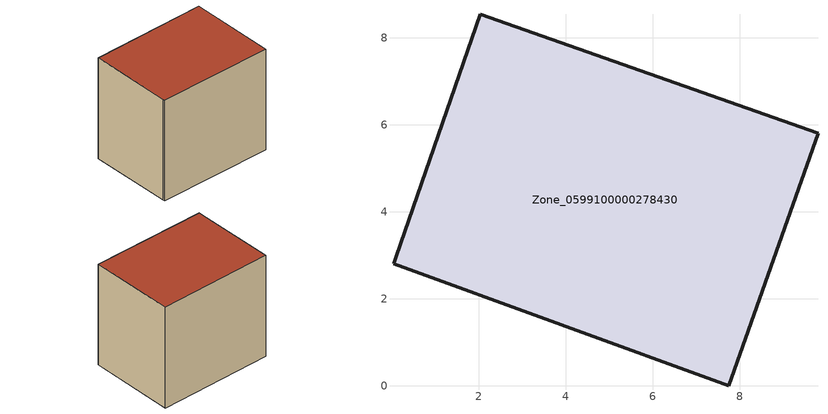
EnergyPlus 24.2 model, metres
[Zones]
Zone_0599100000278430
 floor ground (C_G): 9.8,5.8 7.75,0 0.04,2.81 0.11,2.98 2.03,8.54 z0.52
 wall outside (C_F): 9.8,5.8 2.03,8.54 0.11,2.98 0.04,2.81 7.75,0 9.8,5.8 z0.52:8.07
 roof outside (C_R): 7.75,0 9.8,5.8 2.03,8.54 0.11,2.98 0.04,2.81 z8.07
[BUILDING]
Pand.0599100000278430: North Axis=0; Terrain=City; Loads Convergence Tolerance Value=0.04; Temperature Convergence Tolerance Value=0.4; Solar Distribution=FullExterior; Maximum Number of Warmup Days=25; Minimum Number of Warmup Days=1
[Site:Location]
Rotterdam.The.Hague.AP_ZH_NLD Design_Conditions: Latitude=51.96; Longitude=4.45; Time Zone=1; Elevation=-4.5
[SITE:GROUNDTEMPERATURE:BUILDINGSURFACE]
18, 18, 18, 18, 18, 18, 18, 18, 18, 18, 18, 18
[MATERIAL] Thermal Absorptance=0.9; Solar Absorptance=0.7; Visible Absorptance=0.7
Name | Roughness | Thickness | Conductivity | Density | Specific Heat
G.TI.1965-1974 | MediumSmooth | 0.15 | 0.882353 | 540 | 1210
F.TI.1965-1974 | Rough | 0.3 | 0.697674 | 1920 | 840
R.TI.1965-1974 | MediumRough | 0.2 | 0.232558 | 1500 | 1000
[CONSTRUCTION]
C_G: G.TI.1965-1974
C_F: F.TI.1965-1974
C_R: R.TI.1965-1974
[ZONE]
Zone_0599100000278430: Type=1; Multiplier=1; Ceiling Height=Autocalculate; Volume=Autocalculate; Floor Area=autocalculate; Part of Total Floor Area=Yes
[ZONEINFILTRATION:DESIGNFLOWRATE]
Infil_Zone_0599100000278430: Zone or ZoneList or Space or SpaceList=Zone_0599100000278430; Schedule=AlwaysOn; Design Flow Rate Calculation Method=Flow/Area; Flow Rate per Floor Area=0.003; Constant Term Coefficient=1; Temperature Term Coefficient=0; Velocity Term Coefficient=0; Velocity Squared Term Coefficient=0
[HVACTEMPLATE:ZONE:IDEALLOADSAIRSYSTEM]
Zone_0599100000278430: Maximum Heating Supply Air Temperature=50; Minimum Cooling Supply Air Temperature=13; Maximum Heating Supply Air Humidity Ratio=0.0156; Minimum Cooling Supply Air Humidity Ratio=0.0077; Heating Limit=NoLimit; Cooling Limit=NoLimit; Dehumidification Control Type=ConstantSensibleHeatRatio; Cooling Sensible Heat Ratio=0.7; Dehumidification Setpoint=60; Humidification Control Type=None; Humidification Setpoint=30; Outdoor Air Method=None; Outdoor Air Flow Rate per Person=0.00944; Outdoor Air Flow Rate per Zone Floor Area=0; Outdoor Air Flow Rate per Zone=0; Demand Controlled Ventilation Type=None; Outdoor Air Economizer Type=NoEconomizer; Heat Recovery Type=None; Sensible Heat Recovery Effectiveness=0.7; Latent Heat Recovery Effectiveness=0.65
[ZONECONTROL:THERMOSTAT]
ThermostatControl_Zone_0599100000278430: Zone or ZoneList=Zone_0599100000278430; Control Type Schedule=DualSetpointControlType; Control 1=Thermostat_Zone_0599100000278430; Temperature Difference Between Cutout And Setpoint=0
[THERMOSTATSETPOINT:DUALSETPOINT]
Thermostat_Zone_0599100000278430: Heating Setpoint Temperature Schedule=HeatingSetpoint_Zone_0599100000278430; Cooling Setpoint Temperature Schedule=CoolingSetpoint_Zone_0599100000278430
[SCHEDULE:COMPACT]
HeatingSetpoint_Zone_0599100000278430: Through: 12/31, For: AllDays, Until: 24:00, 21
CoolingSetpoint_Zone_0599100000278430: Through: 12/31, For: AllDays, Until: 24:00, 24
DualSetpointControlType: Through: 12/31, For: AllDays, Until: 24:00, 4
AlwaysOn: Through: 12/31, For: AllDays, Until: 24:00, 1
